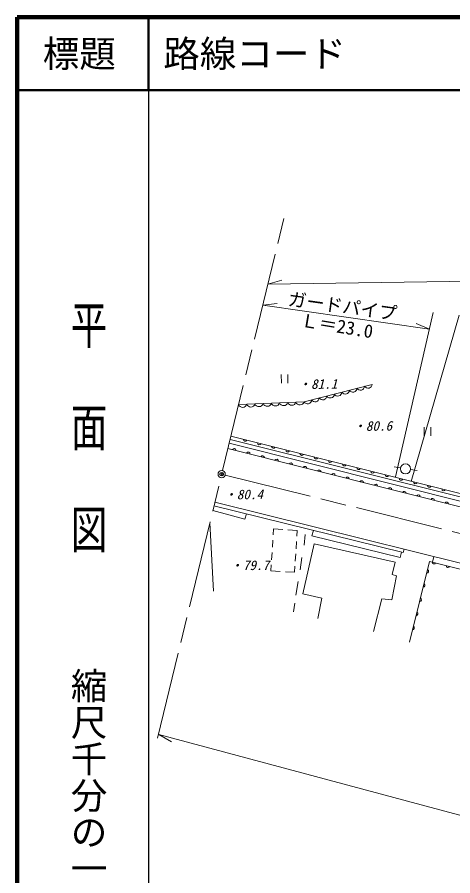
# Model space of a CAD drawing. Units: millimetres, scale not verified. Extents: x 40000 to 680000, y 20000 to 380000.
# Drawn here: x 40000 to 99636, y 262491 to 380000 of the extents above; entities that cross this region are included whole.
import ezdxf
from ezdxf.enums import TextEntityAlignment as Align

# ---------------------------------------------------------------- set-up
doc = ezdxf.new("R2010")
doc.units = ezdxf.units.MM
doc.header["$LTSCALE"] = 1000
doc.header["$PDMODE"] = 32
doc.header["$PDSIZE"] = 500
doc.linetypes.add('CHAIN', pattern=[18.5, 12, -1.5, 3.5, -1.5])
for name, color, linetype, lineweight in [('M-BGD', 7, 'Continuous', 13), ('M-BGD-EXST', 7, 'Continuous', 13), ('M-BMK', 2, 'CHAIN', 13), ('M-BMK-SRVR', 3, 'Continuous', 13), ('M-STR-HTXT', 7, 'Continuous', 13), ('M-TTL', 2, 'Continuous', 140), ('M-TTL-BAND', 7, 'Continuous', 25), ('M-TTL-LINE', 7, 'Continuous', 50)]:
    doc.layers.add(name, color=color, linetype=linetype, lineweight=lineweight)
doc.layers.add('M-OTRS', color=6, linetype='Continuous')
doc.layers.add('M-TTL-TXT', color=7, linetype='Continuous')
doc.styles.add('@ＭＳ ゴシック', font='')
doc.styles.add('ＭＳ ゴシック', font='')
doc.styles.get('@ＭＳ ゴシック').set_extended_font_data('@MS Gothic')
doc.styles.get('ＭＳ ゴシック').set_extended_font_data('MS Gothic')

msp = doc.modelspace()

# ---------------------------------------------------------------- linework, layer by layer
at = {"layer": 'M-BGD'}
for p, q in [((124759, 308301), (69147, 322209)), ((69255, 322652), (107429, 313118)), ((68848, 320978), (124918, 306873)), ((69025, 321704), (124472, 307785)), ((66370, 310784), (66894, 301459)), ((75082, 309965), (75033, 309145)), ((76352, 309890), (75082, 309965)), ((78320, 309772), (77051, 309848)), ((78272, 308952), (78320, 309772)), ((79437, 309197), (79281, 307756)), ((74991, 308446), (74932, 307448)), ((78171, 307255), (78230, 308253)), ((79090, 301065), (80634, 307938)), ((80634, 307938), (91750, 305418)), ((74890, 306749), (74831, 305751)), ((78070, 305558), (78129, 306556)), ((78958, 306060), (78720, 304364)), ((97056, 306178), (96862, 305422)), ((74789, 305052), (74740, 304231)), ((77979, 304038), (78028, 304859)), ((91750, 305418), (91342, 303721)), ((74740, 304231), (76010, 304156)), ((76709, 304114), (77979, 304038)), ((91937, 303557), (91290, 300249)), ((91342, 303721), (91937, 303557)), ((78481, 302753), (78160, 300887)), ((81720, 300497), (79090, 301065)), ((78001, 299785), (77843, 298598)), ((81154, 297698), (81720, 300497)), ((89934, 300405), (88791, 295907)), ((91290, 300249), (89934, 300405))]:
    msp.add_line(p, q, dxfattribs=at)
for points in [[(70307, 326979), (79274, 327358), (88581, 329747)], [(66938, 313119), (92856, 306735), (92975, 307191)], [(140922, 295294), (114483, 301848), (67062, 313629)], [(71385, 312024), (71155, 311308), (66787, 312499)], [(92609, 306796), (92424, 306039), (80341, 309018), (80556, 309765)], [(93685, 294456), (96458, 305523), (113773, 301161)]]:
    msp.add_lwpolyline(points, dxfattribs=at)
for centre, radius, start, end in [((85957, 329235), 556, 210.70184, 358.08949), ((86991, 329500), 556, 210.70184, 358.08949), ((88025, 329766), 556, 210.70184, 358.08949), ((80787, 327908), 556, 210.70184, 358.08949), ((81821, 328173), 556, 210.70184, 358.08949), ((82855, 328439), 556, 210.70184, 358.08949), ((83889, 328704), 556, 210.70184, 358.08949), ((84923, 328969), 556, 210.70184, 358.08949), ((70859, 327196), 593, 201.4435, 343.40443), ((71980, 327243), 593, 201.4435, 343.40443), ((73101, 327291), 593, 201.4435, 343.40443), ((74222, 327338), 593, 201.4435, 343.40443), ((75343, 327385), 593, 201.4435, 343.40443), ((76464, 327433), 593, 201.4435, 343.40443), ((77585, 327480), 593, 201.4435, 343.40443), ((78706, 327528), 593, 201.4435, 343.40443), ((79753, 327642), 556, 210.70184, 358.08949), ((71209, 322222), 256, 178.65741, 333.29665), ((69701, 320705), 256, 358.55977, 153.199), ((73150, 321738), 256, 178.65741, 333.29665), ((75090, 321253), 256, 178.65741, 333.29665), ((71641, 320217), 256, 358.55977, 153.199), ((73580, 319729), 256, 358.55977, 153.199), ((77030, 320768), 256, 178.65741, 333.29665), ((78971, 320284), 256, 178.65741, 333.29665), ((80911, 319799), 256, 178.65741, 333.29665), ((75520, 319242), 256, 358.55977, 153.199), ((77459, 318754), 256, 358.55977, 153.199), ((79399, 318266), 256, 358.55977, 153.199), ((82852, 319314), 256, 178.65741, 333.29665), ((84792, 318830), 256, 178.65741, 333.29665), ((81338, 317778), 256, 358.55977, 153.199), ((83278, 317290), 256, 358.55977, 153.199), ((86732, 318345), 256, 178.65741, 333.29665), ((88673, 317861), 256, 178.65741, 333.29665), ((90613, 317376), 256, 178.65741, 333.29665), ((85218, 316802), 256, 358.55977, 153.199), ((87157, 316314), 256, 358.55977, 153.199), ((92554, 316891), 256, 178.65741, 333.29665), ((94494, 316407), 256, 178.65741, 333.29665), ((89097, 315826), 256, 358.55977, 153.199), ((91036, 315338), 256, 358.55977, 153.199), ((92976, 314850), 256, 358.55977, 153.199), ((96434, 315922), 256, 178.65741, 333.29665), ((98375, 315437), 256, 178.65741, 333.29665), ((94915, 314362), 256, 358.55977, 153.199), ((96855, 313874), 256, 358.55977, 153.199), ((98795, 313386), 256, 358.55977, 153.199), ((96061, 304170), 256, 268.6146, 63.25383), ((97044, 305434), 256, 178.53868, 333.17791), ((98984, 304945), 256, 178.53868, 333.17791), ((95574, 302230), 256, 268.6146, 63.25383), ((95088, 300290), 256, 268.6146, 63.25383), ((94602, 298350), 256, 268.6146, 63.25383), ((94116, 296410), 256, 268.6146, 63.25383)]:
    msp.add_arc(centre, radius, start, end, dxfattribs=at)
at = {"layer": 'M-BGD-EXST'}
for p, q in [((76160, 331097), (76172, 329897)), ((77072, 329905), (77060, 331105)), ((95718, 323879), (95730, 322679)), ((96630, 322688), (96618, 323888)), ((91586, 318464), (92489, 318323)), ((93851, 318109), (94754, 317968))]:
    msp.add_line(p, q, dxfattribs=at)
msp.add_circle((93157, 318181), 683, dxfattribs=at)
at = {"layer": 'M-BMK'}
for p, q in [((68111, 317945), (76777, 353599)), ((68478, 317339), (164375, 293502)), ((59208, 281320), (67875, 316974))]:
    msp.add_line(p, q, dxfattribs=at)
at = {"layer": 'M-BMK-SRVR'}
msp.add_circle((67993, 317459), 500, dxfattribs=at)
msp.add_point((67993, 317459), dxfattribs=at)
msp.add_point((67993, 317459), dxfattribs=at)
at = {"layer": 'M-OTRS'}
msp.add_point((67993, 317459), dxfattribs=at)
msp.add_point((67993, 317459), dxfattribs=at)
msp.add_point((67993, 317459), dxfattribs=at)
at = {"layer": 'M-STR-HTXT'}
for p, q in [((154054, 344626), (74309, 343442)), ((74309, 343442), (76232, 343988)), ((73617, 340597), (75603, 340834)), ((73617, 340597), (96440, 337312)), ((96933, 339589), (91809, 317103)), ((100492, 339199), (93932, 316445)), ((96440, 337312), (94601, 338099)), ((59373, 281830), (183303, 248616)), ((59373, 281830), (61105, 280829))]:
    msp.add_line(p, q, dxfattribs=at)
at = {"layer": 'M-TTL'}
for p, q in [((40000, 380000), (40000, 20000)), ((680000, 380000), (40000, 380000))]:
    msp.add_line(p, q, dxfattribs=at)
at = {"layer": 'M-TTL-BAND'}
msp.add_line((58000, 370000), (58000, 20000), dxfattribs=at)
at = {"layer": 'M-TTL-LINE'}
for p, q in [((58000, 380000), (58000, 370000)), ((40000, 370000), (680000, 370000))]:
    msp.add_line(p, q, dxfattribs=at)

# ---------------------------------------------------------------- texts
at = {"layer": 'M-BGD-EXST', "style": 'ＭＳ ゴシック', "oblique": 15}
for s, p in [('・81.1', (78436, 328712)), ('・80.6', (85939, 322973)), ('・80.4', (68274, 313601)), ('・79.7', (69104, 303906))]:
    msp.add_text(s, height=1320, rotation=0.538, dxfattribs=at).set_placement(p, align=Align.BOTTOM_LEFT)
at = {"layer": 'M-STR-HTXT', "style": 'ＭＳ ゴシック'}
for s, rotation, p in [('ガードパイプ', 352.15, (76914, 340031)), ('Ｌ＝23.0', 350.492, (78605, 337145))]:
    msp.add_text(s, height=1833, rotation=rotation, dxfattribs=at).set_placement(p, align=Align.BOTTOM_LEFT)
at = {"layer": 'M-TTL-BAND', "style": '@ＭＳ ゴシック', "width": 1.4}
msp.add_text('平  面  図', height=3666, rotation=270, dxfattribs=at).set_placement((49777, 306475), align=Align.MIDDLE_RIGHT)
at = {"layer": 'M-TTL-BAND', "style": '@ＭＳ ゴシック'}
msp.add_text('縮尺千分の一', height=3666, rotation=270, dxfattribs=at).set_placement((49777, 261030), align=Align.MIDDLE_RIGHT)
at = {"layer": 'M-TTL-TXT', "style": 'ＭＳ ゴシック'}
msp.add_text('標題', height=3666, dxfattribs=at).set_placement((48500, 375000), align=Align.MIDDLE_CENTER)
msp.add_text('路線コード', height=3666, dxfattribs=at).set_placement((60000, 375000), align=Align.MIDDLE_LEFT)

doc.saveas('drawing.dxf')
